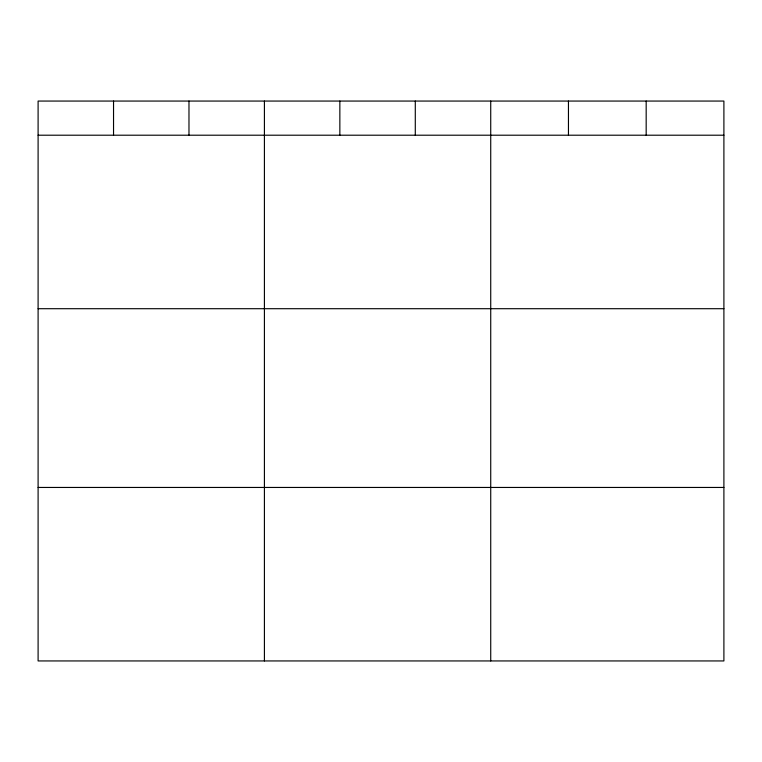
<?xml version="1.0" encoding="UTF-8"?>
<svg xmlns="http://www.w3.org/2000/svg" width="762" height="762" viewBox="0 0 762 762"><rect width="100%" height="100%" fill="white"/><g stroke="black" fill="none" stroke-linecap="round" stroke-linejoin="round"><path stroke-width="1.14" d="M723.9 308.705L723.9 101.06L38.1 101.06L38.1 660.94L723.9 660.94L723.9 308.705L38.1 308.705M38.1 135.207L723.9 135.207M38.1 487.451L723.9 487.451M646.176 101.06L646.176 135.207M568.452 101.06L568.452 135.207M490.728 101.06L490.728 660.94M415.29 101.06L415.29 135.207M339.852 101.06L339.852 135.207M264.414 101.06L264.414 660.94M188.976 101.06L188.976 135.207M113.538 101.06L113.538 135.207"/></g></svg>
